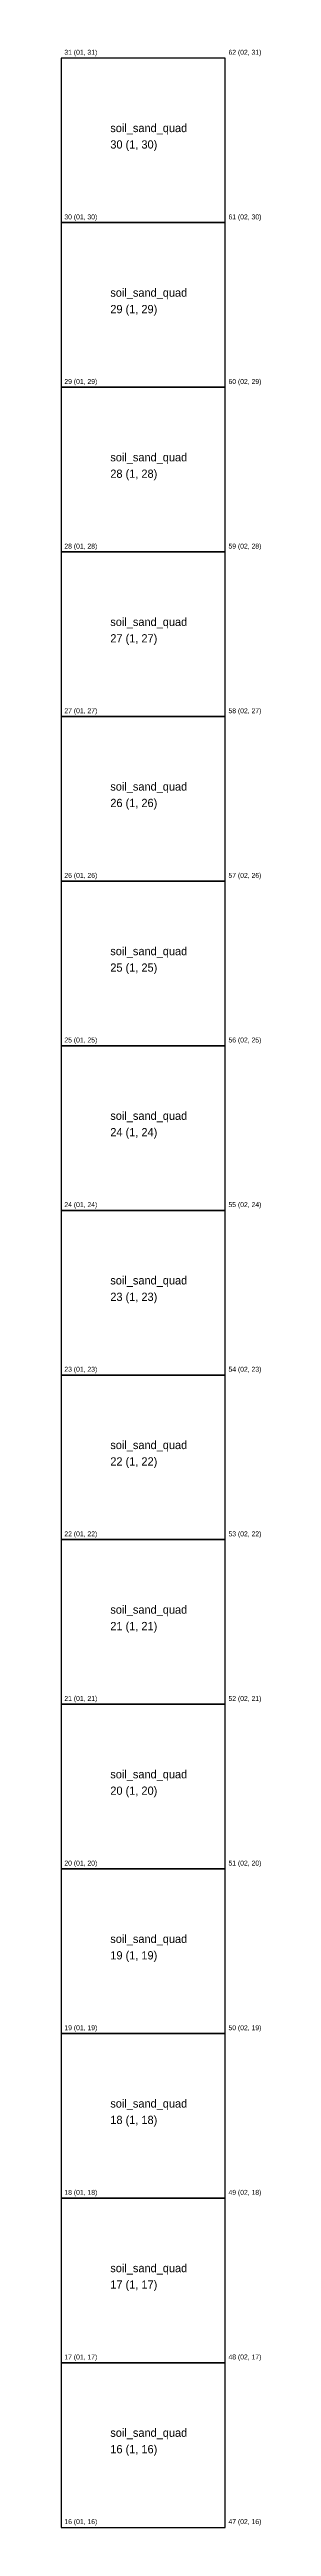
# Model space of a CAD drawing. Header units: metres. Extents: x 0 to 1.2, y 0 to 30.1.
# Drawn here: x 0 to 1.21, y 15.01 to 30.05 of the extents above; entities that cross this region are included whole.
import ezdxf

# ---------------------------------------------------------------- set-up
doc = ezdxf.new("R2010")
doc.units = ezdxf.units.M
for name, color, linetype in [('Elem_Geom', 2, 'Continuous'), ('Elem_Info', 3, 'Continuous'), ('Geometry', 1, 'Continuous'), ('Node_Geom', 4, 'Continuous')]:
    doc.layers.add(name, color=color, linetype=linetype)

msp = doc.modelspace()

# ---------------------------------------------------------------- linework, layer by layer
at = {"layer": 'Geometry'}
for points in [[(0, 29), (1, 29), (1, 30), (0, 30), (0, 29)], [(0, 28), (1, 28), (1, 29), (0, 29), (0, 28)], [(0, 27), (1, 27), (1, 28), (0, 28), (0, 27)], [(0, 26), (1, 26), (1, 27), (0, 27), (0, 26)], [(0, 25), (1, 25), (1, 26), (0, 26), (0, 25)], [(0, 24), (1, 24), (1, 25), (0, 25), (0, 24)], [(0, 23), (1, 23), (1, 24), (0, 24), (0, 23)], [(0, 22), (1, 22), (1, 23), (0, 23), (0, 22)], [(0, 21), (1, 21), (1, 22), (0, 22), (0, 21)], [(0, 20), (1, 20), (1, 21), (0, 21), (0, 20)], [(0, 19), (1, 19), (1, 20), (0, 20), (0, 19)], [(0, 18), (1, 18), (1, 19), (0, 19), (0, 18)], [(0, 17), (1, 17), (1, 18), (0, 18), (0, 17)], [(0, 16), (1, 16), (1, 17), (0, 17), (0, 16)], [(0, 15), (1, 15), (1, 16), (0, 16), (0, 15)]]:
    msp.add_lwpolyline(points, dxfattribs=at)

# ---------------------------------------------------------------- texts
at = {"layer": 'Elem_Geom'}
for s, p in [('30 (1, 30)', (0.3, 29.45)), ('29 (1, 29)', (0.3, 28.45)), ('28 (1, 28)', (0.3, 27.45)), ('27 (1, 27)', (0.3, 26.45)), ('26 (1, 26)', (0.3, 25.45)), ('25 (1, 25)', (0.3, 24.45)), ('24 (1, 24)', (0.3, 23.45)), ('23 (1, 23)', (0.3, 22.45)), ('22 (1, 22)', (0.3, 21.45)), ('21 (1, 21)', (0.3, 20.45)), ('20 (1, 20)', (0.3, 19.45)), ('19 (1, 19)', (0.3, 18.45)), ('18 (1, 18)', (0.3, 17.45)), ('17 (1, 17)', (0.3, 16.45)), ('16 (1, 16)', (0.3, 15.45))]:
    msp.add_text(s, height=0.05, dxfattribs=at).set_placement(p)
at = {"layer": 'Elem_Info'}
for p in [(0.3, 29.55), (0.3, 28.55), (0.3, 27.55), (0.3, 26.55), (0.3, 25.55), (0.3, 24.55), (0.3, 23.55), (0.3, 22.55), (0.3, 21.55), (0.3, 20.55), (0.3, 19.55), (0.3, 18.55), (0.3, 17.55), (0.3, 16.55), (0.3, 15.55)]:
    msp.add_text('soil_sand_quad', height=0.05, dxfattribs=at).set_placement(p)
at = {"layer": 'Node_Geom'}
for s, p in [('31 (01, 31)', (0.02, 30.02)), ('62 (02, 31)', (1.02, 30.02)), ('30 (01, 30)', (0.02, 29.02)), ('61 (02, 30)', (1.02, 29.02)), ('29 (01, 29)', (0.02, 28.02)), ('60 (02, 29)', (1.02, 28.02)), ('28 (01, 28)', (0.02, 27.02)), ('59 (02, 28)', (1.02, 27.02)), ('27 (01, 27)', (0.02, 26.02)), ('58 (02, 27)', (1.02, 26.02)), ('26 (01, 26)', (0.02, 25.02)), ('57 (02, 26)', (1.02, 25.02)), ('25 (01, 25)', (0.02, 24.02)), ('56 (02, 25)', (1.02, 24.02)), ('24 (01, 24)', (0.02, 23.02)), ('55 (02, 24)', (1.02, 23.02)), ('23 (01, 23)', (0.02, 22.02)), ('54 (02, 23)', (1.02, 22.02)), ('22 (01, 22)', (0.02, 21.02)), ('53 (02, 22)', (1.02, 21.02)), ('21 (01, 21)', (0.02, 20.02)), ('52 (02, 21)', (1.02, 20.02)), ('20 (01, 20)', (0.02, 19.02)), ('51 (02, 20)', (1.02, 19.02)), ('19 (01, 19)', (0.02, 18.02)), ('50 (02, 19)', (1.02, 18.02)), ('18 (01, 18)', (0.02, 17.02)), ('49 (02, 18)', (1.02, 17.02)), ('17 (01, 17)', (0.02, 16.02)), ('48 (02, 17)', (1.02, 16.02)), ('16 (01, 16)', (0.02, 15.02)), ('47 (02, 16)', (1.02, 15.02))]:
    msp.add_text(s, height=0.03, dxfattribs=at).set_placement(p)

doc.saveas('drawing.dxf')
